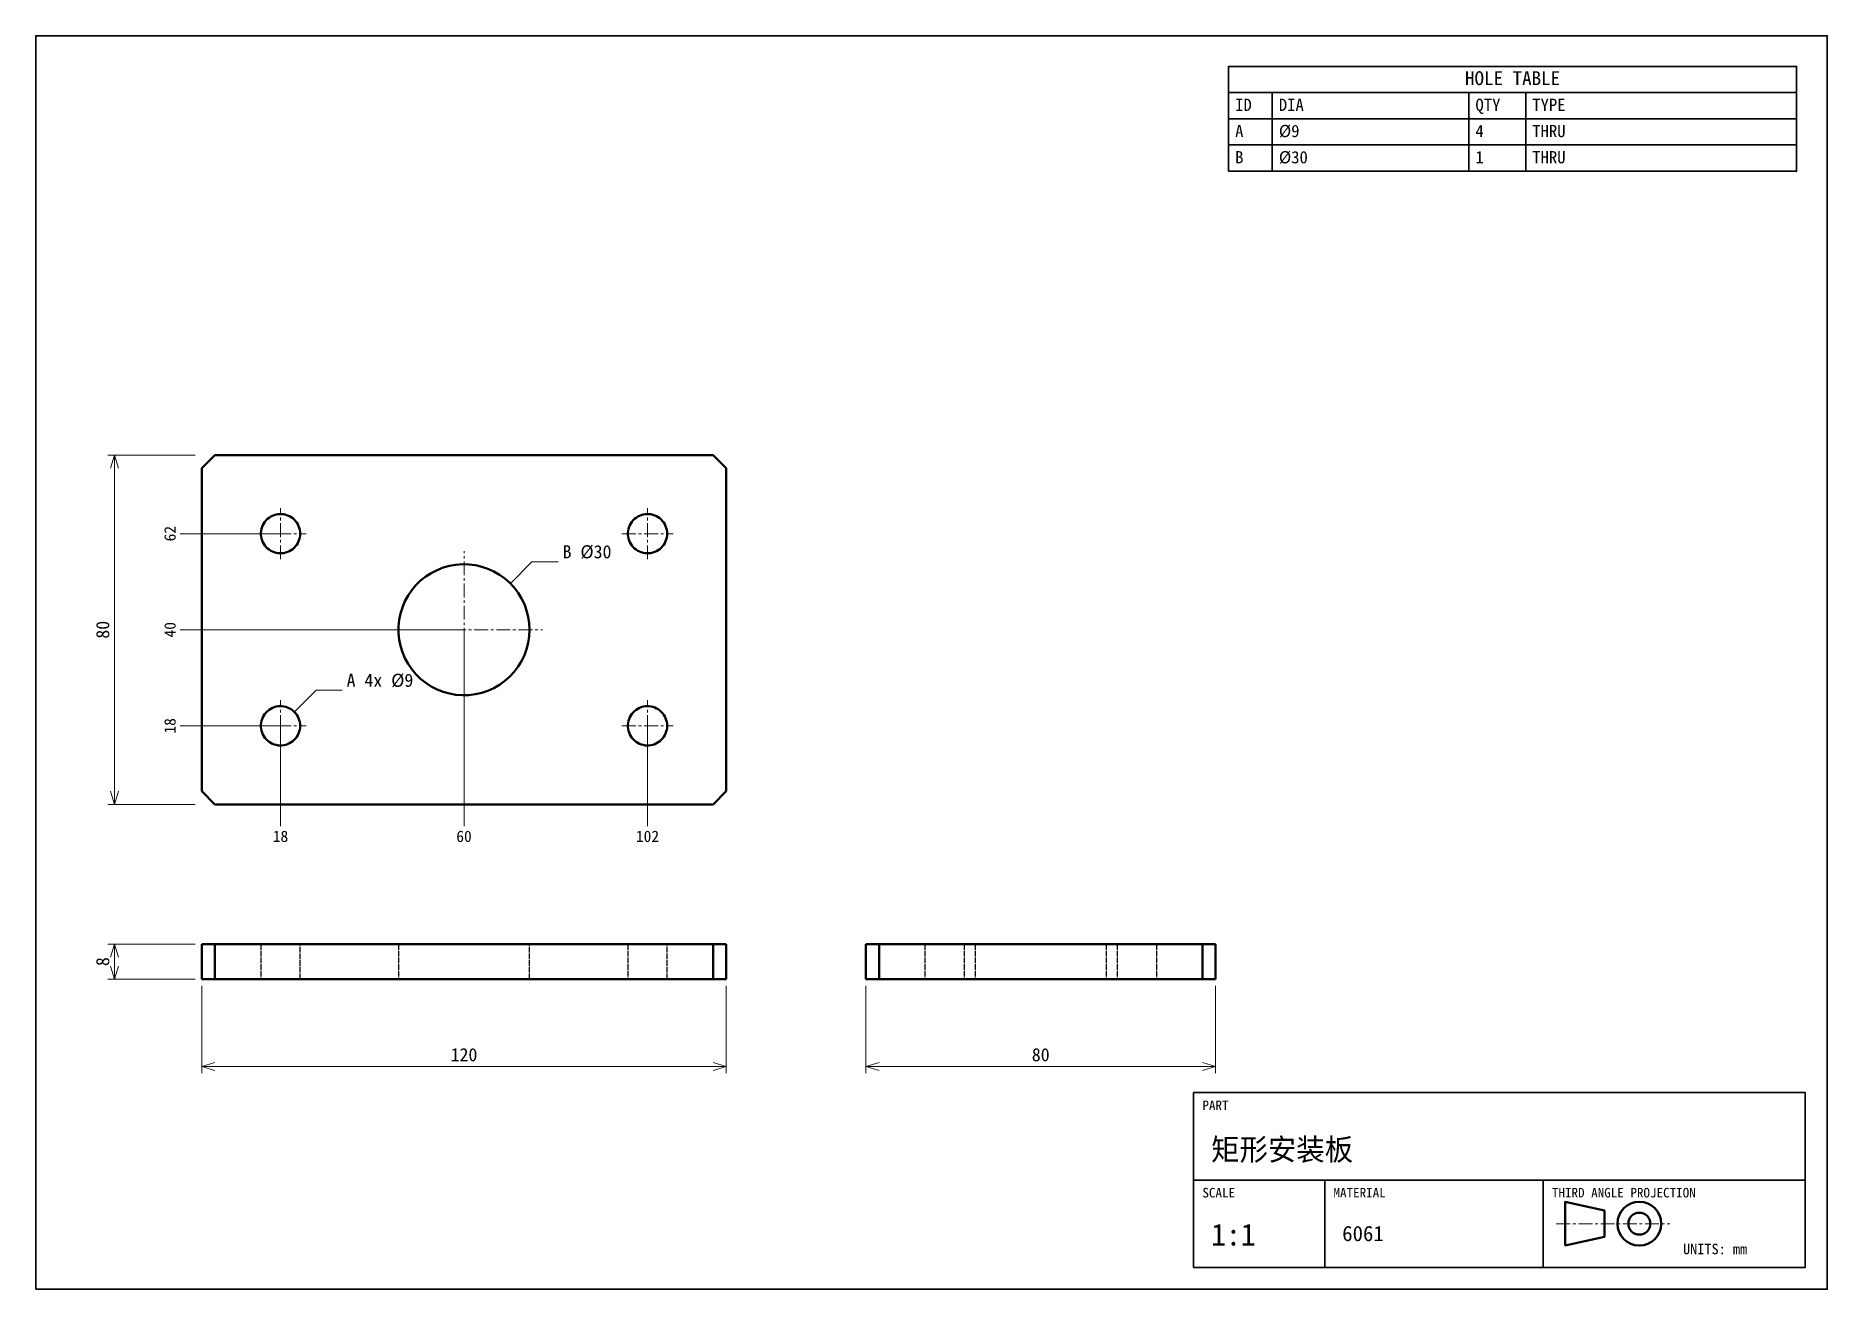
# Model space of a CAD drawing. Header units: millimetres. Extents: x 5 to 415, y 5 to 292.
import ezdxf
from ezdxf.enums import TextEntityAlignment as Align

# ---------------------------------------------------------------- set-up
doc = ezdxf.new("R2010")
doc.units = ezdxf.units.MM
doc.linetypes.add('CENTER', pattern=[5.08, 3.175, -0.635, 0.635, -0.635])
doc.linetypes.add('DASHED', pattern=[1.524, 1.27, -0.254])
for name, color, linetype, lineweight in [('CENTER', 5, 'CENTER', 18), ('DIM', 3, 'CONTINUOUS', 18), ('FRAME', 7, 'CONTINUOUS', 35), ('HIDDEN', 1, 'DASHED', 25), ('TEXT', 7, 'CONTINUOUS', 25), ('VISIBLE', 7, 'CONTINUOUS', 50)]:
    doc.layers.add(name, color=color, linetype=linetype, lineweight=lineweight)

msp = doc.modelspace()

# ---------------------------------------------------------------- linework, layer by layer
at = {"layer": 'CENTER'}
for p, q in [((61, 172.15), (61, 183.85)), ((145, 172.15), (145, 183.85)), ((55.15, 178), (66.85, 178)), ((139.15, 178), (150.85, 178)), ((103, 138), (103, 174)), ((85, 156), (121, 156)), ((61, 128.15), (61, 139.85)), ((145, 128.15), (145, 139.85)), ((55.15, 134), (66.85, 134)), ((139.15, 134), (150.85, 134)), ((353, 20), (379, 20))]:
    msp.add_line(p, q, dxfattribs=at)
at = {"layer": 'DIM'}
for p, q in [((41.5, 196), (21.5, 196)), ((23, 116), (23, 196)), ((61, 178), (38, 178)), ((103, 156), (38, 156)), ((103, 156), (103, 111)), ((61, 134), (38, 134)), ((61, 134), (61, 111)), ((145, 134), (145, 111)), ((41.5, 116), (21.5, 116)), ((41.5, 84), (21.5, 84)), ((23, 76), (23, 84)), ((41.5, 76), (21.5, 76)), ((43, 74.5), (43, 54.5)), ((163, 74.5), (163, 54.5)), ((195, 74.5), (195, 54.5)), ((275, 74.5), (275, 54.5)), ((43, 56), (163, 56)), ((195, 56), (275, 56))]:
    msp.add_line(p, q, dxfattribs=at)
for points in [[(23.9, 193), (23, 196), (22.1, 193)], [(113.61, 166.61), (118.56, 171.56), (124.56, 171.56)], [(64.18, 137.18), (69.13, 142.13), (75.13, 142.13)], [(22.1, 119), (23, 116), (23.9, 119)], [(23.9, 81), (23, 84), (22.1, 81)], [(22.1, 79), (23, 76), (23.9, 79)], [(46, 56.9), (43, 56), (46, 55.1)], [(160, 55.1), (163, 56), (160, 56.9)], [(198, 56.9), (195, 56), (198, 55.1)], [(272, 55.1), (275, 56), (272, 56.9)]]:
    msp.add_lwpolyline(points, dxfattribs=at)
at = {"layer": 'FRAME'}
for p, q in [((278, 279), (408, 279)), ((288, 261), (288, 279)), ((333, 261), (333, 279)), ((346, 261), (346, 279)), ((278, 273), (408, 273)), ((278, 267), (408, 267)), ((270, 30), (410, 30)), ((300, 10), (300, 30)), ((350, 10), (350, 30))]:
    msp.add_line(p, q, dxfattribs=at)
for points in [[(5, 5), (415, 5), (415, 292), (5, 292), (5, 5)], [(278, 261), (408, 261), (408, 285), (278, 285), (278, 261)], [(270, 10), (410, 10), (410, 50), (270, 50), (270, 10)]]:
    msp.add_lwpolyline(points, dxfattribs=at)
at = {"layer": 'HIDDEN'}
for p, q in [((43, 193), (46, 196)), ((43, 119), (43, 193)), ((46, 196), (160, 196)), ((163, 193), (160, 196)), ((163, 119), (163, 193)), ((43, 119), (46, 116)), ((163, 119), (160, 116)), ((46, 116), (160, 116)), ((43, 76), (43, 84)), ((43, 84), (46, 84)), ((46, 84), (160, 84)), ((46, 76), (46, 84)), ((65.5, 84), (56.5, 84)), ((56.5, 84), (65.5, 84)), ((65.5, 84), (56.5, 84)), ((56.5, 84), (65.5, 84)), ((56.5, 84), (56.5, 76)), ((56.5, 84), (56.5, 76)), ((65.5, 76), (65.5, 84)), ((65.5, 76), (65.5, 84)), ((118, 84), (88, 84)), ((88, 84), (118, 84)), ((88, 84), (88, 76)), ((118, 76), (118, 84)), ((149.5, 84), (140.5, 84)), ((140.5, 84), (149.5, 84)), ((149.5, 84), (140.5, 84)), ((140.5, 84), (149.5, 84)), ((140.5, 84), (140.5, 76)), ((140.5, 84), (140.5, 76)), ((149.5, 76), (149.5, 84)), ((149.5, 76), (149.5, 84)), ((163, 84), (160, 84)), ((160, 76), (160, 84)), ((163, 76), (163, 84)), ((198, 84), (195, 84)), ((195, 76), (195, 84)), ((198, 84), (272, 84)), ((198, 76), (198, 84)), ((217.5, 84), (208.5, 84)), ((208.5, 84), (213, 84)), ((217.5, 84), (208.5, 84)), ((208.5, 84), (213, 84)), ((208.5, 84), (208.5, 76)), ((208.5, 84), (208.5, 76)), ((213, 84), (217.5, 84)), ((213, 84), (217.5, 84)), ((217.5, 84), (217.5, 76)), ((217.5, 84), (217.5, 76)), ((250, 84), (220, 84)), ((220, 84), (235, 84)), ((220, 84), (220, 76)), ((235, 84), (250, 84)), ((250, 84), (250, 76)), ((261.5, 84), (252.5, 84)), ((252.5, 84), (257, 84)), ((261.5, 84), (252.5, 84)), ((252.5, 84), (257, 84)), ((252.5, 84), (252.5, 76)), ((252.5, 84), (252.5, 76)), ((257, 84), (261.5, 84)), ((257, 84), (261.5, 84)), ((261.5, 84), (261.5, 76)), ((261.5, 84), (261.5, 76)), ((272, 76), (272, 84)), ((272, 84), (275, 84)), ((275, 76), (275, 84)), ((43, 76), (46, 76)), ((46, 76), (160, 76)), ((65.5, 76), (56.5, 76)), ((56.5, 76), (65.5, 76)), ((65.5, 76), (56.5, 76)), ((56.5, 76), (65.5, 76)), ((118, 76), (88, 76)), ((88, 76), (118, 76)), ((149.5, 76), (140.5, 76)), ((140.5, 76), (149.5, 76)), ((149.5, 76), (140.5, 76)), ((140.5, 76), (149.5, 76)), ((163, 76), (160, 76)), ((198, 76), (195, 76)), ((198, 76), (272, 76)), ((217.5, 76), (208.5, 76)), ((208.5, 76), (213, 76)), ((217.5, 76), (208.5, 76)), ((208.5, 76), (213, 76)), ((213, 76), (217.5, 76)), ((213, 76), (217.5, 76)), ((250, 76), (220, 76)), ((220, 76), (235, 76)), ((235, 76), (250, 76)), ((261.5, 76), (252.5, 76)), ((252.5, 76), (257, 76)), ((261.5, 76), (252.5, 76)), ((252.5, 76), (257, 76)), ((257, 76), (261.5, 76)), ((257, 76), (261.5, 76)), ((272, 76), (275, 76))]:
    msp.add_line(p, q, dxfattribs=at)
for points in [[(65.5, 178), (65.48, 178.45), (65.41, 178.89), (65.3, 179.33), (65.15, 179.75), (64.95, 180.15), (64.72, 180.53), (64.45, 180.89), (64.14, 181.22), (63.81, 181.52), (63.44, 181.78), (63.05, 182), (62.64, 182.19), (62.22, 182.33), (61.78, 182.43), (61.34, 182.49), (60.89, 182.5), (60.44, 182.47), (60, 182.39), (59.57, 182.27), (59.15, 182.1), (58.75, 181.9), (58.37, 181.65), (58.02, 181.37), (57.7, 181.06), (57.41, 180.72), (57.16, 180.35), (56.95, 179.95), (56.77, 179.54), (56.64, 179.11), (56.55, 178.67), (56.51, 178.22), (56.51, 177.78), (56.55, 177.33), (56.64, 176.89), (56.77, 176.46), (56.95, 176.05), (57.16, 175.65), (57.41, 175.28), (57.7, 174.94), (58.02, 174.63), (58.37, 174.35), (58.75, 174.1), (59.15, 173.9), (59.57, 173.73), (60, 173.61), (60.44, 173.53), (60.89, 173.5), (61.34, 173.51), (61.78, 173.57), (62.22, 173.67), (62.64, 173.81), (63.05, 174), (63.44, 174.22), (63.81, 174.48), (64.14, 174.78), (64.45, 175.11), (64.72, 175.47), (64.95, 175.85), (65.15, 176.25), (65.3, 176.67), (65.41, 177.11), (65.48, 177.55), (65.5, 178)], [(149.5, 178), (149.48, 178.45), (149.41, 178.89), (149.3, 179.33), (149.15, 179.75), (148.95, 180.15), (148.72, 180.53), (148.45, 180.89), (148.14, 181.22), (147.81, 181.52), (147.44, 181.78), (147.05, 182), (146.64, 182.19), (146.22, 182.33), (145.78, 182.43), (145.34, 182.49), (144.89, 182.5), (144.44, 182.47), (144, 182.39), (143.57, 182.27), (143.15, 182.1), (142.75, 181.9), (142.37, 181.65), (142.02, 181.37), (141.7, 181.06), (141.41, 180.72), (141.16, 180.35), (140.95, 179.95), (140.77, 179.54), (140.64, 179.11), (140.55, 178.67), (140.51, 178.22), (140.51, 177.78), (140.55, 177.33), (140.64, 176.89), (140.77, 176.46), (140.95, 176.05), (141.16, 175.65), (141.41, 175.28), (141.7, 174.94), (142.02, 174.63), (142.37, 174.35), (142.75, 174.1), (143.15, 173.9), (143.57, 173.73), (144, 173.61), (144.44, 173.53), (144.89, 173.5), (145.34, 173.51), (145.78, 173.57), (146.22, 173.67), (146.64, 173.81), (147.05, 174), (147.44, 174.22), (147.81, 174.48), (148.14, 174.78), (148.45, 175.11), (148.72, 175.47), (148.95, 175.85), (149.15, 176.25), (149.3, 176.67), (149.41, 177.11), (149.48, 177.55), (149.5, 178)], [(118, 156), (117.93, 157.49), (117.7, 158.97), (117.33, 160.42), (116.82, 161.83), (116.17, 163.17), (115.39, 164.45), (114.49, 165.64), (113.47, 166.74), (112.35, 167.73), (111.14, 168.6), (109.84, 169.35), (108.48, 169.96), (107.06, 170.44), (105.6, 170.77), (104.12, 170.96), (102.63, 171), (101.13, 170.88), (99.66, 170.62), (98.22, 170.22), (96.83, 169.67), (95.5, 168.99), (94.24, 168.18), (93.07, 167.25), (92, 166.2), (91.04, 165.06), (90.2, 163.82), (89.49, 162.51), (88.9, 161.13), (88.46, 159.7), (88.17, 158.24), (88.02, 156.75), (88.02, 155.25), (88.17, 153.76), (88.46, 152.3), (88.9, 150.87), (89.49, 149.49), (90.2, 148.18), (91.04, 146.94), (92, 145.8), (93.07, 144.75), (94.24, 143.82), (95.5, 143.01), (96.83, 142.33), (98.22, 141.78), (99.66, 141.38), (101.13, 141.12), (102.63, 141), (104.12, 141.04), (105.6, 141.23), (107.06, 141.56), (108.48, 142.04), (109.84, 142.65), (111.14, 143.4), (112.35, 144.27), (113.47, 145.26), (114.49, 146.36), (115.39, 147.55), (116.17, 148.83), (116.82, 150.17), (117.33, 151.58), (117.7, 153.03), (117.93, 154.51), (118, 156)], [(65.5, 134), (65.48, 134.45), (65.41, 134.89), (65.3, 135.33), (65.15, 135.75), (64.95, 136.15), (64.72, 136.53), (64.45, 136.89), (64.14, 137.22), (63.81, 137.52), (63.44, 137.78), (63.05, 138), (62.64, 138.19), (62.22, 138.33), (61.78, 138.43), (61.34, 138.49), (60.89, 138.5), (60.44, 138.47), (60, 138.39), (59.57, 138.27), (59.15, 138.1), (58.75, 137.9), (58.37, 137.65), (58.02, 137.37), (57.7, 137.06), (57.41, 136.72), (57.16, 136.35), (56.95, 135.95), (56.77, 135.54), (56.64, 135.11), (56.55, 134.67), (56.51, 134.22), (56.51, 133.78), (56.55, 133.33), (56.64, 132.89), (56.77, 132.46), (56.95, 132.05), (57.16, 131.65), (57.41, 131.28), (57.7, 130.94), (58.02, 130.63), (58.37, 130.35), (58.75, 130.1), (59.15, 129.9), (59.57, 129.73), (60, 129.61), (60.44, 129.53), (60.89, 129.5), (61.34, 129.51), (61.78, 129.57), (62.22, 129.67), (62.64, 129.81), (63.05, 130), (63.44, 130.22), (63.81, 130.48), (64.14, 130.78), (64.45, 131.11), (64.72, 131.47), (64.95, 131.85), (65.15, 132.25), (65.3, 132.67), (65.41, 133.11), (65.48, 133.55), (65.5, 134)], [(149.5, 134), (149.48, 134.45), (149.41, 134.89), (149.3, 135.33), (149.15, 135.75), (148.95, 136.15), (148.72, 136.53), (148.45, 136.89), (148.14, 137.22), (147.81, 137.52), (147.44, 137.78), (147.05, 138), (146.64, 138.19), (146.22, 138.33), (145.78, 138.43), (145.34, 138.49), (144.89, 138.5), (144.44, 138.47), (144, 138.39), (143.57, 138.27), (143.15, 138.1), (142.75, 137.9), (142.37, 137.65), (142.02, 137.37), (141.7, 137.06), (141.41, 136.72), (141.16, 136.35), (140.95, 135.95), (140.77, 135.54), (140.64, 135.11), (140.55, 134.67), (140.51, 134.22), (140.51, 133.78), (140.55, 133.33), (140.64, 132.89), (140.77, 132.46), (140.95, 132.05), (141.16, 131.65), (141.41, 131.28), (141.7, 130.94), (142.02, 130.63), (142.37, 130.35), (142.75, 130.1), (143.15, 129.9), (143.57, 129.73), (144, 129.61), (144.44, 129.53), (144.89, 129.5), (145.34, 129.51), (145.78, 129.57), (146.22, 129.67), (146.64, 129.81), (147.05, 130), (147.44, 130.22), (147.81, 130.48), (148.14, 130.78), (148.45, 131.11), (148.72, 131.47), (148.95, 131.85), (149.15, 132.25), (149.3, 132.67), (149.41, 133.11), (149.48, 133.55), (149.5, 134)]]:
    msp.add_lwpolyline(points, dxfattribs=at)
at = {"layer": 'VISIBLE'}
for p, q in [((43, 193), (46, 196)), ((43, 119), (43, 193)), ((46, 196), (160, 196)), ((163, 193), (160, 196)), ((163, 119), (163, 193)), ((43, 119), (46, 116)), ((163, 119), (160, 116)), ((46, 116), (160, 116)), ((43, 76), (43, 84)), ((43, 84), (46, 84)), ((46, 84), (160, 84)), ((46, 76), (46, 84)), ((163, 84), (160, 84)), ((160, 76), (160, 84)), ((163, 76), (163, 84)), ((198, 84), (195, 84)), ((195, 76), (195, 84)), ((198, 84), (272, 84)), ((198, 76), (198, 84)), ((272, 84), (275, 84)), ((272, 76), (272, 84)), ((275, 76), (275, 84)), ((43, 76), (46, 76)), ((46, 76), (160, 76)), ((163, 76), (160, 76)), ((198, 76), (195, 76)), ((198, 76), (272, 76)), ((272, 76), (275, 76))]:
    msp.add_line(p, q, dxfattribs=at)
for points in [[(65.5, 178), (65.48, 178.45), (65.41, 178.89), (65.3, 179.33), (65.15, 179.75), (64.95, 180.15), (64.72, 180.53), (64.45, 180.89), (64.14, 181.22), (63.81, 181.52), (63.44, 181.78), (63.05, 182), (62.64, 182.19), (62.22, 182.33), (61.78, 182.43), (61.34, 182.49), (60.89, 182.5), (60.44, 182.47), (60, 182.39), (59.57, 182.27), (59.15, 182.1), (58.75, 181.9), (58.37, 181.65), (58.02, 181.37), (57.7, 181.06), (57.41, 180.72), (57.16, 180.35), (56.95, 179.95), (56.77, 179.54), (56.64, 179.11), (56.55, 178.67), (56.51, 178.22), (56.51, 177.78), (56.55, 177.33), (56.64, 176.89), (56.77, 176.46), (56.95, 176.05), (57.16, 175.65), (57.41, 175.28), (57.7, 174.94), (58.02, 174.63), (58.37, 174.35), (58.75, 174.1), (59.15, 173.9), (59.57, 173.73), (60, 173.61), (60.44, 173.53), (60.89, 173.5), (61.34, 173.51), (61.78, 173.57), (62.22, 173.67), (62.64, 173.81), (63.05, 174), (63.44, 174.22), (63.81, 174.48), (64.14, 174.78), (64.45, 175.11), (64.72, 175.47), (64.95, 175.85), (65.15, 176.25), (65.3, 176.67), (65.41, 177.11), (65.48, 177.55), (65.5, 178)], [(149.5, 178), (149.48, 178.45), (149.41, 178.89), (149.3, 179.33), (149.15, 179.75), (148.95, 180.15), (148.72, 180.53), (148.45, 180.89), (148.14, 181.22), (147.81, 181.52), (147.44, 181.78), (147.05, 182), (146.64, 182.19), (146.22, 182.33), (145.78, 182.43), (145.34, 182.49), (144.89, 182.5), (144.44, 182.47), (144, 182.39), (143.57, 182.27), (143.15, 182.1), (142.75, 181.9), (142.37, 181.65), (142.02, 181.37), (141.7, 181.06), (141.41, 180.72), (141.16, 180.35), (140.95, 179.95), (140.77, 179.54), (140.64, 179.11), (140.55, 178.67), (140.51, 178.22), (140.51, 177.78), (140.55, 177.33), (140.64, 176.89), (140.77, 176.46), (140.95, 176.05), (141.16, 175.65), (141.41, 175.28), (141.7, 174.94), (142.02, 174.63), (142.37, 174.35), (142.75, 174.1), (143.15, 173.9), (143.57, 173.73), (144, 173.61), (144.44, 173.53), (144.89, 173.5), (145.34, 173.51), (145.78, 173.57), (146.22, 173.67), (146.64, 173.81), (147.05, 174), (147.44, 174.22), (147.81, 174.48), (148.14, 174.78), (148.45, 175.11), (148.72, 175.47), (148.95, 175.85), (149.15, 176.25), (149.3, 176.67), (149.41, 177.11), (149.48, 177.55), (149.5, 178)], [(118, 156), (117.93, 157.49), (117.7, 158.97), (117.33, 160.42), (116.82, 161.83), (116.17, 163.17), (115.39, 164.45), (114.49, 165.64), (113.47, 166.74), (112.35, 167.73), (111.14, 168.6), (109.84, 169.35), (108.48, 169.96), (107.06, 170.44), (105.6, 170.77), (104.12, 170.96), (102.63, 171), (101.13, 170.88), (99.66, 170.62), (98.22, 170.22), (96.83, 169.67), (95.5, 168.99), (94.24, 168.18), (93.07, 167.25), (92, 166.2), (91.04, 165.06), (90.2, 163.82), (89.49, 162.51), (88.9, 161.13), (88.46, 159.7), (88.17, 158.24), (88.02, 156.75), (88.02, 155.25), (88.17, 153.76), (88.46, 152.3), (88.9, 150.87), (89.49, 149.49), (90.2, 148.18), (91.04, 146.94), (92, 145.8), (93.07, 144.75), (94.24, 143.82), (95.5, 143.01), (96.83, 142.33), (98.22, 141.78), (99.66, 141.38), (101.13, 141.12), (102.63, 141), (104.12, 141.04), (105.6, 141.23), (107.06, 141.56), (108.48, 142.04), (109.84, 142.65), (111.14, 143.4), (112.35, 144.27), (113.47, 145.26), (114.49, 146.36), (115.39, 147.55), (116.17, 148.83), (116.82, 150.17), (117.33, 151.58), (117.7, 153.03), (117.93, 154.51), (118, 156)], [(65.5, 134), (65.48, 134.45), (65.41, 134.89), (65.3, 135.33), (65.15, 135.75), (64.95, 136.15), (64.72, 136.53), (64.45, 136.89), (64.14, 137.22), (63.81, 137.52), (63.44, 137.78), (63.05, 138), (62.64, 138.19), (62.22, 138.33), (61.78, 138.43), (61.34, 138.49), (60.89, 138.5), (60.44, 138.47), (60, 138.39), (59.57, 138.27), (59.15, 138.1), (58.75, 137.9), (58.37, 137.65), (58.02, 137.37), (57.7, 137.06), (57.41, 136.72), (57.16, 136.35), (56.95, 135.95), (56.77, 135.54), (56.64, 135.11), (56.55, 134.67), (56.51, 134.22), (56.51, 133.78), (56.55, 133.33), (56.64, 132.89), (56.77, 132.46), (56.95, 132.05), (57.16, 131.65), (57.41, 131.28), (57.7, 130.94), (58.02, 130.63), (58.37, 130.35), (58.75, 130.1), (59.15, 129.9), (59.57, 129.73), (60, 129.61), (60.44, 129.53), (60.89, 129.5), (61.34, 129.51), (61.78, 129.57), (62.22, 129.67), (62.64, 129.81), (63.05, 130), (63.44, 130.22), (63.81, 130.48), (64.14, 130.78), (64.45, 131.11), (64.72, 131.47), (64.95, 131.85), (65.15, 132.25), (65.3, 132.67), (65.41, 133.11), (65.48, 133.55), (65.5, 134)], [(149.5, 134), (149.48, 134.45), (149.41, 134.89), (149.3, 135.33), (149.15, 135.75), (148.95, 136.15), (148.72, 136.53), (148.45, 136.89), (148.14, 137.22), (147.81, 137.52), (147.44, 137.78), (147.05, 138), (146.64, 138.19), (146.22, 138.33), (145.78, 138.43), (145.34, 138.49), (144.89, 138.5), (144.44, 138.47), (144, 138.39), (143.57, 138.27), (143.15, 138.1), (142.75, 137.9), (142.37, 137.65), (142.02, 137.37), (141.7, 137.06), (141.41, 136.72), (141.16, 136.35), (140.95, 135.95), (140.77, 135.54), (140.64, 135.11), (140.55, 134.67), (140.51, 134.22), (140.51, 133.78), (140.55, 133.33), (140.64, 132.89), (140.77, 132.46), (140.95, 132.05), (141.16, 131.65), (141.41, 131.28), (141.7, 130.94), (142.02, 130.63), (142.37, 130.35), (142.75, 130.1), (143.15, 129.9), (143.57, 129.73), (144, 129.61), (144.44, 129.53), (144.89, 129.5), (145.34, 129.51), (145.78, 129.57), (146.22, 129.67), (146.64, 129.81), (147.05, 130), (147.44, 130.22), (147.81, 130.48), (148.14, 130.78), (148.45, 131.11), (148.72, 131.47), (148.95, 131.85), (149.15, 132.25), (149.3, 132.67), (149.41, 133.11), (149.48, 133.55), (149.5, 134)], [(355, 15), (364, 17), (364, 23), (355, 25), (355, 15)]]:
    msp.add_lwpolyline(points, dxfattribs=at)
for radius in [5, 2.5]:
    msp.add_circle((372, 20), radius, dxfattribs=at)

# ---------------------------------------------------------------- texts
at = {"layer": 'TEXT'}
for s, height, p in [('HOLE TABLE', 3.2, (343, 280.7)), ('18', 2.6, (61, 107.4)), ('60', 2.6, (103, 107.4)), ('102', 2.6, (145, 107.4)), ('120', 3, (103, 57.2)), ('80', 3, (235, 57.2))]:
    msp.add_text(s, height=height, dxfattribs=at).set_placement(p, align=Align.CENTER)
for s, height, p in [('ID', 2.8, (279.5, 274.8)), ('DIA', 2.8, (289.5, 274.8)), ('QTY', 2.8, (334.5, 274.8)), ('TYPE', 2.8, (347.5, 274.8)), ('A', 2.8, (279.5, 268.8)), ('Ø9', 2.8, (289.5, 268.8)), ('4', 2.8, (334.5, 268.8)), ('THRU', 2.8, (347.5, 268.8)), ('B', 2.8, (279.5, 262.8)), ('Ø30', 2.8, (289.5, 262.8)), ('1', 2.8, (334.5, 262.8)), ('THRU', 2.8, (347.5, 262.8)), ('B Ø30', 3, (125.56, 172.36)), ('A 4x Ø9', 3, (76.13, 142.93)), ('PART', 2.2, (272, 46)), ('矩形安装板', 5, (274, 34.5)), ('SCALE', 2.2, (272, 26)), ('MATERIAL', 2.2, (302, 26)), ('THIRD ANGLE PROJECTION', 2.2, (352, 26)), ('1:1', 5, (274, 15)), ('6061', 3.5, (304, 16)), ('UNITS: mm', 2.4, (382, 13))]:
    msp.add_text(s, height=height, dxfattribs=at).set_placement(p)
for s, height, p in [('62', 2.6, (37, 178)), ('80', 3, (21.8, 156)), ('40', 2.6, (37, 156)), ('18', 2.6, (37, 134)), ('8', 3, (21.8, 80))]:
    msp.add_text(s, height=height, rotation=90, dxfattribs=at).set_placement(p, align=Align.CENTER)

doc.saveas('drawing.dxf')
